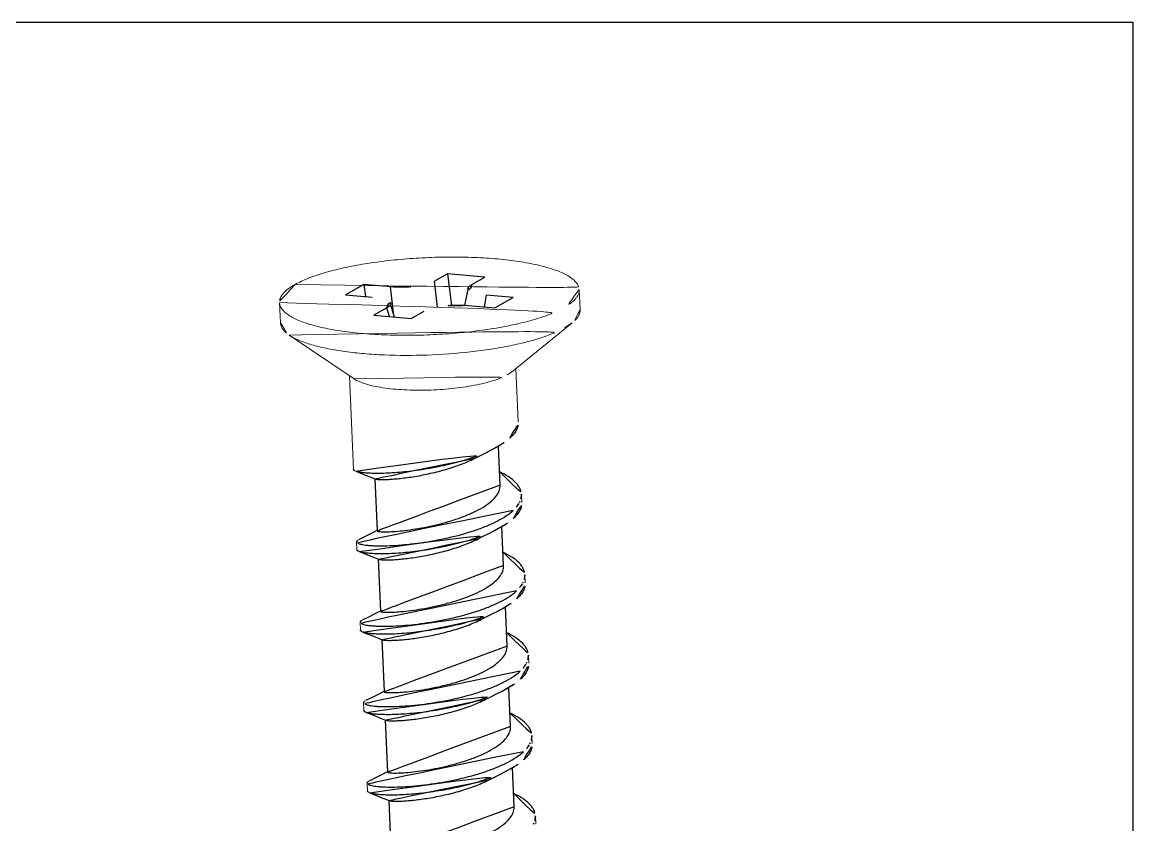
# Model space of a CAD drawing. Extents: x 16296660632 to 16296679688, y -37409620961 to -37409616551.
# Drawn here: x 16296678252.78 to 16296678279.43, y -37409618198.03 to -37409618178.76 of the extents above; entities that cross this region are included whole.
import ezdxf

# ---------------------------------------------------------------- set-up
doc = ezdxf.new("R2010")
doc.units = 0
doc.header["$LTSCALE"] = 10
doc.header["$MEASUREMENT"] = 0
doc.linetypes.add('ACAD_ISO02W100', pattern=[15, 12, -3])
doc.layers.get('0').update_dxf_attribs({"linetype": 'CONTINUOUS'})
doc.layers.add('虚线', color=8, linetype='ACAD_ISO02W100', lineweight=20)

msp = doc.modelspace()

# ---------------------------------------------------------------- linework, layer by layer
at = {"color": 7, "linetype": 'Continuous'}
for p, q in [((16296678262.987221, -37409618184.800194), (16296678262.67201, -37409618184.977577)), ((16296678263.88295, -37409618184.878067), (16296678262.987221, -37409618184.800194)), ((16296678262.987221, -37409618184.800194), (16296678263.07744, -37409618185.557716)), ((16296678260.9797, -37409618185.056999), (16296678260.53709, -37409618185.306084)), ((16296678261.617599, -37409618185.112457), (16296678260.9797, -37409618185.056999)), ((16296678260.9797, -37409618185.056999), (16296678261.014311, -37409618185.347572)), ((16296678262.745939, -37409618185.598297), (16296678262.67201, -37409618184.977577)), ((16296678263.567739, -37409618185.055458), (16296678263.88295, -37409618184.878067)), ((16296678260.53709, -37409618185.306084), (16296678261.17498, -37409618185.361542)), ((16296678261.69994, -37409618185.80378), (16296678261.617599, -37409618185.112457)), ((16296678263.40427, -37409618185.558434), (16296678263.486219, -37409618185.138)), ((16296678263.86961, -37409618185.595833), (16296678263.924721, -37409618185.313049)), ((16296678264.56262, -37409618185.368523), (16296678263.924721, -37409618185.313049)), ((16296678264.120001, -37409618185.617592), (16296678264.56262, -37409618185.368523)), ((16296678261.531969, -37409618185.619133), (16296678261.216749, -37409618185.796516)), ((16296678261.59444, -37409618185.829353), (16296678261.531969, -37409618185.619133)), ((16296678261.710541, -37409618185.839447), (16296678261.612471, -37409618185.509483)), ((16296678263.482109, -37409618185.562134), (16296678264.120001, -37409618185.617592)), ((16296678261.216749, -37409618185.796516), (16296678262.11248, -37409618185.874397)), ((16296678262.11248, -37409618185.874397), (16296678262.427691, -37409618185.697006)), ((16296678264.248449, -37409618189.875557), (16296678264.20776, -37409618188.939079)), ((16296678261.12289, -37409618189.674004), (16296678261.2484, -37409618189.724472)), ((16296678261.23889, -37409618189.72065), (16296678261.293221, -37409618190.97113)), ((16296678264.332331, -37409618191.806259), (16296678264.291639, -37409618190.869629)), ((16296678261.206779, -37409618191.604691), (16296678261.332279, -37409618191.655167)), ((16296678261.322769, -37409618191.651337), (16296678261.3771, -37409618192.901817)), ((16296678264.41622, -37409618193.736954), (16296678264.375521, -37409618192.800301)), ((16296678261.290661, -37409618193.535393), (16296678261.41617, -37409618193.585861)), ((16296678261.406651, -37409618193.582039), (16296678261.460991, -37409618194.83252)), ((16296678264.500099, -37409618195.667648), (16296678264.45941, -37409618194.731117)), ((16296678261.37455, -37409618195.46608), (16296678261.50005, -37409618195.516563)), ((16296678261.49054, -37409618195.512733), (16296678261.54487, -37409618196.763206)), ((16296678264.583981, -37409618197.598343), (16296678264.543289, -37409618196.661667)), ((16296678261.458429, -37409618197.396767), (16296678261.583941, -37409618197.44725)), ((16296678261.574421, -37409618197.44342), (16296678261.628759, -37409618198.693909))]:
    msp.add_line(p, q, dxfattribs=at)
msp.add_lwpolyline([(16296678279.434799, -37409618261.099548), (16296678226.118429, -37409618261.099548), (16296678226.118429, -37409618178.759842), (16296678279.434799, -37409618178.759842)], close=True)
for points in [[(16296678263.635441, -37409618189.232719), (16296678263.74474, -37409618189.177307), (16296678263.906231, -37409618189.096764), (16296678264.044821, -37409618189.028572)], [(16296678260.780899, -37409618189.540001), (16296678260.938431, -37409618189.601181), (16296678261.12289, -37409618189.674004)], [(16296678261.29137, -37409618190.967499), (16296678261.185129, -37409618191.021378), (16296678261.00761, -37409618191.109993), (16296678260.85243, -37409618191.186363)], [(16296678263.71933, -37409618191.163406), (16296678263.828621, -37409618191.108009), (16296678263.99012, -37409618191.027451), (16296678264.1287, -37409618190.959267)], [(16296678260.86479, -37409618191.470703), (16296678261.02232, -37409618191.531883), (16296678261.206779, -37409618191.604691)], [(16296678261.375259, -37409618192.898193), (16296678261.269011, -37409618192.952072), (16296678261.09149, -37409618193.04068), (16296678260.936319, -37409618193.11705)], [(16296678263.803209, -37409618193.094101), (16296678263.91251, -37409618193.038696), (16296678264.073999, -37409618192.958153), (16296678264.212589, -37409618192.889954)], [(16296678260.948669, -37409618193.40139), (16296678261.106199, -37409618193.46257), (16296678261.290661, -37409618193.535393)], [(16296678261.459141, -37409618194.828888), (16296678261.3529, -37409618194.882767), (16296678261.175381, -37409618194.971367), (16296678261.020201, -37409618195.047737)], [(16296678263.8871, -37409618195.024803), (16296678263.996389, -37409618194.969391), (16296678264.15789, -37409618194.88884), (16296678264.296471, -37409618194.820648)], [(16296678261.03256, -37409618195.332077), (16296678261.19009, -37409618195.393257), (16296678261.37455, -37409618195.46608)], [(16296678261.54303, -37409618196.759583), (16296678261.436781, -37409618196.813461), (16296678261.25926, -37409618196.902061), (16296678261.10409, -37409618196.978432)], [(16296678263.97098, -37409618196.95549), (16296678264.08028, -37409618196.900093), (16296678264.24177, -37409618196.819527), (16296678264.38036, -37409618196.751343)], [(16296678261.11644, -37409618197.262772), (16296678261.27397, -37409618197.323959), (16296678261.458429, -37409618197.396767)]]:
    msp.add_lwpolyline(points, dxfattribs=at)
for centre, major_axis, ratio, start_param, end_param in [((16296678261.955219, -37409618184.908218), (-0.801806, -0.030785), 0.263882425, 1.126066153, 2.666704219), ((16296678264.306219, -37409618185.112633), (-0.821229, -0.039608), 0.25133448, 5.818141006, 7.358779072), ((16296678260.793489, -37409618185.561974), (-0.821229, -0.039608), 0.25133448, -3.606636955, -2.065998889), ((16296678263.144489, -37409618185.76638), (-0.801806, -0.030785), 0.263882425, -2.0155265, -0.474888434)]:
    msp.add_ellipse(centre, major_axis=major_axis, ratio=ratio, start_param=start_param, end_param=end_param, dxfattribs=at)
for points, knots in [([(16296678264.48258, -37409618188.744614), (16296678264.51469, -37409618188.714951), (16296678264.571951, -37409618188.655167), (16296678264.638069, -37409618188.557571), (16296678264.67729, -37409618188.458038), (16296678264.68437, -37409618188.390091), (16296678264.682961, -37409618188.357613)], [0, 0, 0, 0, 0.292045706, 0.550742358, 0.782817436, 1, 1, 1, 1]), ([(16296678264.044821, -37409618189.028572), (16296678264.12932, -37409618188.987213), (16296678264.282551, -37409618188.903328), (16296678264.423611, -37409618188.799103), (16296678264.48258, -37409618188.744614)], [0, 0, 0, 0, 0.539523175, 1, 1, 1, 1]), ([(16296678260.78091, -37409618189.540001), (16296678260.80512, -37409618189.549347), (16296678260.865459, -37409618189.564346), (16296678260.971661, -37409618189.579803), (16296678261.10714, -37409618189.59024), (16296678261.269541, -37409618189.59478), (16296678261.45624, -37409618189.592552), (16296678261.744631, -37409618189.579117), (16296678262.14002, -37409618189.541458), (16296678262.6362, -37409618189.46492), (16296678263.137911, -37409618189.355171), (16296678263.61174, -37409618189.214546), (16296678263.90877, -37409618189.095161), (16296678264.044821, -37409618189.028572)], [0, 0, 0, 0, 0.023276566, 0.055463247, 0.09623742, 0.145040673, 0.201136549, 0.263651163, 0.403927684, 0.557108169, 0.713672809, 0.86415492, 1, 1, 1, 1]), ([(16296678263.635441, -37409618189.232712), (16296678263.52648, -37409618189.288391), (16296678263.29166, -37409618189.388741), (16296678262.92104, -37409618189.508904), (16296678262.5371, -37409618189.604187), (16296678262.22019, -37409618189.663383), (16296678261.98032, -37409618189.69799), (16296678261.81826, -37409618189.716911), (16296678261.672041, -37409618189.729927), (16296678261.54425, -37409618189.737503), (16296678261.43712, -37409618189.74028), (16296678261.35257, -37409618189.738876), (16296678261.29686, -37409618189.734894), (16296678261.26486, -37409618189.729523), (16296678261.253071, -37409618189.726372), (16296678261.2484, -37409618189.724472)], [0, 0, 0, 0, 0.149149692, 0.310486425, 0.474512212, 0.630990703, 0.703238306, 0.769886721, 0.829852517, 0.882142193, 0.925906765, 0.960440098, 0.985212648, 0.993851739, 1, 1, 1, 1]), ([(16296678260.728689, -37409618189.496536), (16296678260.728861, -37409618189.500557), (16296678260.732031, -37409618189.50946), (16296678260.74305, -37409618189.520683), (16296678260.759769, -37409618189.531174), (16296678260.77326, -37409618189.537048), (16296678260.78091, -37409618189.540001)], [0, 0, 0, 0, 0.169964487, 0.380192821, 0.653494873, 1, 1, 1, 1]), ([(16296678264.24151, -37409618189.557716), (16296678264.315981, -37409618189.593071), (16296678264.44976, -37409618189.665657), (16296678264.594299, -37409618189.778679), (16296678264.677361, -37409618189.875427), (16296678264.72143, -37409618189.946854), (16296678264.749559, -37409618190.020218), (16296678264.75738, -37409618190.070541), (16296678264.75845, -37409618190.095238)], [0, 0, 0, 0, 0.317057743, 0.583748074, 0.699704525, 0.805924509, 0.904904925, 1, 1, 1, 1]), ([(16296678264.24844, -37409618189.875557), (16296678264.24943, -37409618189.898361), (16296678264.24642, -37409618189.945183), (16296678264.219681, -37409618190.041283), (16296678264.14518, -37409618190.16169), (16296678264.00803, -37409618190.293449), (16296678263.82546, -37409618190.418221), (16296678263.60363, -37409618190.534126), (16296678263.3505, -37409618190.639389), (16296678263.075529, -37409618190.732246), (16296678262.78915, -37409618190.811417), (16296678262.502331, -37409618190.876106), (16296678262.22611, -37409618190.926109), (16296678261.97114, -37409618190.961792), (16296678261.74729, -37409618190.984062), (16296678261.58419, -37409618190.993393), (16296678261.475731, -37409618190.994949), (16296678261.41287, -37409618190.993828), (16296678261.36307, -37409618190.990707), (16296678261.330379, -37409618190.986748), (16296678261.31078, -37409618190.982239), (16296678261.30088, -37409618190.978943), (16296678261.293381, -37409618190.97464), (16296678261.29323, -37409618190.97113)], [0, 0, 0, 0, 0.020473064, 0.041729226, 0.088965761, 0.145234353, 0.211406525, 0.286735163, 0.369456871, 0.457154917, 0.547003049, 0.635953592, 0.720898874, 0.798817184, 0.866906327, 0.922705443, 0.9453497, 0.964215031, 0.979139366, 0.990015945, 0.99393238, 0.996849703, 1, 1, 1, 1]), ([(16296678264.75845, -37409618190.095238), (16296678264.75972, -37409618190.124428), (16296678264.75437, -37409618190.185013), (16296678264.7344, -37409618190.242264), (16296678264.721411, -37409618190.270264)], [0, 0, 0, 0, 0.486340642, 1, 1, 1, 1]), ([(16296678264.566469, -37409618190.675301), (16296678264.598591, -37409618190.64563), (16296678264.65588, -37409618190.585831), (16296678264.72201, -37409618190.488167), (16296678264.761221, -37409618190.38858), (16296678264.76827, -37409618190.320602), (16296678264.76683, -37409618190.288116)], [0, 0, 0, 0, 0.292058996, 0.550756019, 0.78282278, 1, 1, 1, 1]), ([(16296678264.69911, -37409618190.312752), (16296678264.690519, -37409618190.327408), (16296678264.650261, -37409618190.389191), (16296678264.599701, -37409618190.443787), (16296678264.558081, -37409618190.482231)], [0, 0, 0, 0, 0.230661655, 1, 1, 1, 1]), ([(16296678264.721411, -37409618190.270264), (16296678264.719761, -37409618190.273819), (16296678264.712839, -37409618190.288254), (16296678264.70521, -37409618190.302338), (16296678264.69911, -37409618190.312752)], [0, 0, 0, 0, 0.245567706, 1, 1, 1, 1]), ([(16296678264.558081, -37409618190.482231), (16296678264.50544, -37409618190.530869), (16296678264.38151, -37409618190.624573), (16296678264.166201, -37409618190.747887), (16296678263.913019, -37409618190.862793), (16296678263.52412, -37409618191.005966), (16296678262.99769, -37409618191.147911), (16296678262.457411, -37409618191.245483), (16296678262.03298, -37409618191.297028), (16296678261.741261, -37409618191.321152), (16296678261.47871, -37409618191.332207), (16296678261.281549, -37409618191.331573), (16296678261.14397, -37409618191.324913), (16296678261.057541, -37409618191.317734), (16296678260.983061, -37409618191.308296), (16296678260.92145, -37409618191.297188), (16296678260.87184, -37409618191.283852), (16296678260.832359, -37409618191.268822), (16296678260.804831, -37409618191.248863), (16296678260.80418, -37409618191.234161)], [0, 0, 0, 0, 0.054602615, 0.117789166, 0.188745253, 0.266169363, 0.433325532, 0.603347488, 0.684032993, 0.759000201, 0.826300458, 0.884192152, 0.909142841, 0.931212345, 0.950280087, 0.966251833, 0.979077401, 0.988796353, 1, 1, 1, 1]), ([(16296678264.1287, -37409618190.959267), (16296678264.2132, -37409618190.917908), (16296678264.36644, -37409618190.834023), (16296678264.50749, -37409618190.72979), (16296678264.566469, -37409618190.675301)], [0, 0, 0, 0, 0.539505924, 1, 1, 1, 1]), ([(16296678260.80418, -37409618191.234161), (16296678260.80401, -37409618191.230148), (16296678260.806391, -37409618191.221008), (16296678260.816401, -37409618191.208893), (16296678260.83215, -37409618191.196991), (16296678260.84507, -37409618191.189957), (16296678260.85243, -37409618191.186363)], [0, 0, 0, 0, 0.169923784, 0.38021977, 0.653573272, 1, 1, 1, 1]), ([(16296678260.86479, -37409618191.470703), (16296678260.889009, -37409618191.480026), (16296678260.94935, -37409618191.495049), (16296678261.05555, -37409618191.510498), (16296678261.19104, -37409618191.520943), (16296678261.353451, -37409618191.525467), (16296678261.540171, -37409618191.523239), (16296678261.828581, -37409618191.509819), (16296678262.22397, -37409618191.472153), (16296678262.72014, -37409618191.395599), (16296678263.22184, -37409618191.285851), (16296678263.69566, -37409618191.145233), (16296678263.99267, -37409618191.025848), (16296678264.1287, -37409618190.959267)], [0, 0, 0, 0, 0.023276892, 0.055464645, 0.096240648, 0.145049353, 0.201151804, 0.263673445, 0.403950807, 0.557126029, 0.713689384, 0.864168888, 1, 1, 1, 1]), ([(16296678263.71932, -37409618191.163406), (16296678263.610359, -37409618191.219078), (16296678263.375549, -37409618191.319443), (16296678263.004919, -37409618191.439598), (16296678262.620979, -37409618191.534889), (16296678262.304079, -37409618191.594093), (16296678262.064211, -37409618191.628677), (16296678261.902149, -37409618191.647614), (16296678261.75593, -37409618191.660622), (16296678261.628139, -37409618191.66819), (16296678261.521, -37409618191.670967), (16296678261.436449, -37409618191.669571), (16296678261.380751, -37409618191.665581), (16296678261.34874, -37409618191.66021), (16296678261.33696, -37409618191.657059), (16296678261.332291, -37409618191.655167)], [0, 0, 0, 0, 0.149151444, 0.31048851, 0.474514788, 0.630995045, 0.703238917, 0.769892315, 0.829853838, 0.882146381, 0.925911335, 0.960441334, 0.985220341, 0.993856093, 1, 1, 1, 1]), ([(16296678260.812571, -37409618191.427277), (16296678260.812759, -37409618191.431297), (16296678260.81595, -37409618191.440193), (16296678260.82696, -37409618191.451393), (16296678260.84367, -37409618191.461868), (16296678260.857149, -37409618191.467743), (16296678260.86479, -37409618191.470703)], [0, 0, 0, 0, 0.170000013, 0.380313825, 0.653600326, 1, 1, 1, 1]), ([(16296678264.325821, -37409618191.488617), (16296678264.400221, -37409618191.523949), (16296678264.533871, -37409618191.596497), (16296678264.678249, -37409618191.70945), (16296678264.76124, -37409618191.806129), (16296678264.805269, -37409618191.87748), (16296678264.833401, -37409618191.950783), (16296678264.84124, -37409618192.00106), (16296678264.842331, -37409618192.025742)], [0, 0, 0, 0, 0.317038141, 0.583721003, 0.699682042, 0.805910367, 0.904900162, 1, 1, 1, 1]), ([(16296678264.332319, -37409618191.806259), (16296678264.333309, -37409618191.829063), (16296678264.33029, -37409618191.87587), (16296678264.303591, -37409618191.971977), (16296678264.229071, -37409618192.092377), (16296678264.091921, -37409618192.224136), (16296678263.90934, -37409618192.348923), (16296678263.68751, -37409618192.464813), (16296678263.434389, -37409618192.570084), (16296678263.15941, -37409618192.662949), (16296678262.87303, -37409618192.742119), (16296678262.58621, -37409618192.806808), (16296678262.30999, -37409618192.856796), (16296678262.055031, -37409618192.892479), (16296678261.831181, -37409618192.914757), (16296678261.668079, -37409618192.924072), (16296678261.55962, -37409618192.925636), (16296678261.49675, -37409618192.924522), (16296678261.446951, -37409618192.921387), (16296678261.414261, -37409618192.91745), (16296678261.39467, -37409618192.912933), (16296678261.384769, -37409618192.90963), (16296678261.377251, -37409618192.905327), (16296678261.3771, -37409618192.901817)], [0, 0, 0, 0, 0.020473397, 0.04172825, 0.088964795, 0.145234699, 0.21140827, 0.286737033, 0.369457519, 0.457154473, 0.547002625, 0.635953948, 0.720899289, 0.798816176, 0.866903321, 0.922701866, 0.945350284, 0.96421297, 0.979137498, 0.990016213, 0.993929145, 0.99684572, 1, 1, 1, 1]), ([(16296678264.842331, -37409618192.025742), (16296678264.84362, -37409618192.054993), (16296678264.83827, -37409618192.115692), (16296678264.818251, -37409618192.173073), (16296678264.805229, -37409618192.201103)], [0, 0, 0, 0, 0.486306326, 1, 1, 1, 1]), ([(16296678264.650351, -37409618192.606003), (16296678264.68247, -37409618192.576317), (16296678264.739759, -37409618192.516533), (16296678264.80588, -37409618192.418877), (16296678264.8451, -37409618192.31929), (16296678264.85215, -37409618192.251312), (16296678264.850719, -37409618192.218826)], [0, 0, 0, 0, 0.292042277, 0.550741516, 0.782816052, 1, 1, 1, 1]), ([(16296678264.78343, -37409618192.242699), (16296678264.77483, -37409618192.257423), (16296678264.734501, -37409618192.319504), (16296678264.68375, -37409618192.374329), (16296678264.64197, -37409618192.412933)], [0, 0, 0, 0, 0.230586123, 1, 1, 1, 1]), ([(16296678264.805229, -37409618192.201103), (16296678264.80361, -37409618192.204597), (16296678264.796841, -37409618192.218712), (16296678264.789379, -37409618192.232513), (16296678264.78343, -37409618192.242699)], [0, 0, 0, 0, 0.245662192, 1, 1, 1, 1]), ([(16296678264.64197, -37409618192.412933), (16296678264.589331, -37409618192.461563), (16296678264.46542, -37409618192.555237), (16296678264.25016, -37409618192.678551), (16296678263.99703, -37409618192.793427), (16296678263.608191, -37409618192.936607), (16296678263.081829, -37409618193.078537), (16296678262.541611, -37409618193.176117), (16296678262.11721, -37409618193.227676), (16296678261.82548, -37409618193.251823), (16296678261.562889, -37409618193.262894), (16296678261.36569, -37409618193.262283), (16296678261.228081, -37409618193.255623), (16296678261.141621, -37409618193.248444), (16296678261.06711, -37409618193.239021), (16296678261.00548, -37409618193.227913), (16296678260.95583, -37409618193.214577), (16296678260.916321, -37409618193.199547), (16296678260.88875, -37409618193.179611), (16296678260.888069, -37409618193.164909)], [0, 0, 0, 0, 0.054597217, 0.117772269, 0.188713614, 0.266122839, 0.433262524, 0.603270318, 0.683950983, 0.758921475, 0.826233658, 0.884138543, 0.909095902, 0.931171631, 0.950246803, 0.966225121, 0.979058274, 0.988784535, 1, 1, 1, 1]), ([(16296678264.212589, -37409618192.889954), (16296678264.297079, -37409618192.848602), (16296678264.450319, -37409618192.764709), (16296678264.591379, -37409618192.660477), (16296678264.650351, -37409618192.606003)], [0, 0, 0, 0, 0.539514938, 1, 1, 1, 1]), ([(16296678260.948681, -37409618193.40139), (16296678260.972891, -37409618193.410728), (16296678261.03323, -37409618193.425743), (16296678261.139429, -37409618193.441193), (16296678261.27491, -37409618193.45163), (16296678261.437309, -37409618193.456169), (16296678261.62402, -37409618193.453934), (16296678261.91243, -37409618193.440514), (16296678262.307819, -37409618193.402847), (16296678262.80398, -37409618193.326302), (16296678263.305679, -37409618193.216553), (16296678263.77951, -37409618193.075943), (16296678264.07654, -37409618192.956543), (16296678264.212589, -37409618192.889954)], [0, 0, 0, 0, 0.023278057, 0.055464367, 0.096237391, 0.145041777, 0.201140971, 0.263660908, 0.403941326, 0.557113817, 0.713670843, 0.864155822, 1, 1, 1, 1]), ([(16296678263.803209, -37409618193.094101), (16296678263.69425, -37409618193.14978), (16296678263.459431, -37409618193.250122), (16296678263.08881, -37409618193.370293), (16296678262.70487, -37409618193.465584), (16296678262.38796, -37409618193.524773), (16296678262.14809, -37409618193.559372), (16296678261.986031, -37409618193.5783), (16296678261.839809, -37409618193.591316), (16296678261.712021, -37409618193.598877), (16296678261.604891, -37409618193.601669), (16296678261.52034, -37409618193.600273), (16296678261.46463, -37409618193.596268), (16296678261.432619, -37409618193.590897), (16296678261.420839, -37409618193.587761), (16296678261.41617, -37409618193.585861)], [0, 0, 0, 0, 0.149149925, 0.310486899, 0.474512549, 0.630991091, 0.703238754, 0.769887552, 0.829852148, 0.882143536, 0.925906325, 0.960441356, 0.985212845, 0.993853208, 1, 1, 1, 1]), ([(16296678260.888069, -37409618193.164909), (16296678260.88788, -37409618193.160889), (16296678260.890249, -37409618193.151733), (16296678260.900261, -37409618193.139603), (16296678260.91601, -37409618193.127693), (16296678260.928949, -37409618193.120651), (16296678260.936319, -37409618193.117043)], [0, 0, 0, 0, 0.169900019, 0.380141039, 0.653487407, 1, 1, 1, 1]), ([(16296678260.89646, -37409618193.357964), (16296678260.896641, -37409618193.361977), (16296678260.89982, -37409618193.370857), (16296678260.910839, -37409618193.382072), (16296678260.927549, -37409618193.392563), (16296678260.941031, -37409618193.398438), (16296678260.948681, -37409618193.40139)], [0, 0, 0, 0, 0.169993056, 0.38028427, 0.653562307, 1, 1, 1, 1]), ([(16296678264.410431, -37409618193.419647), (16296678264.48472, -37409618193.454971), (16296678264.618191, -37409618193.527489), (16296678264.762369, -37409618193.640373), (16296678264.84523, -37409618193.736977), (16296678264.889219, -37409618193.808289), (16296678264.917299, -37409618193.881538), (16296678264.925131, -37409618193.931793), (16296678264.92622, -37409618193.956451)], [0, 0, 0, 0, 0.316984893, 0.583639069, 0.699603812, 0.805849235, 0.904865736, 1, 1, 1, 1]), ([(16296678264.41621, -37409618193.736954), (16296678264.41721, -37409618193.759743), (16296678264.414181, -37409618193.806557), (16296678264.387461, -37409618193.902657), (16296678264.31295, -37409618194.023071), (16296678264.1758, -37409618194.154831), (16296678263.993231, -37409618194.27961), (16296678263.7714, -37409618194.395508), (16296678263.51827, -37409618194.500778), (16296678263.243299, -37409618194.593643), (16296678262.956921, -37409618194.672813), (16296678262.670099, -37409618194.737503), (16296678262.393881, -37409618194.787491), (16296678262.13891, -37409618194.823174), (16296678261.91506, -37409618194.845451), (16296678261.751961, -37409618194.854767), (16296678261.643499, -37409618194.856339), (16296678261.580641, -37409618194.855217), (16296678261.53084, -37409618194.852089), (16296678261.49815, -37409618194.848137), (16296678261.47855, -37409618194.843628), (16296678261.468651, -37409618194.840317), (16296678261.461149, -37409618194.836029), (16296678261.460991, -37409618194.83252)], [0, 0, 0, 0, 0.02047321, 0.04172905, 0.08896589, 0.145234743, 0.211406872, 0.286735126, 0.369456489, 0.457154687, 0.547003065, 0.635953623, 0.720898634, 0.798816603, 0.866905772, 0.922705652, 0.945349236, 0.964215767, 0.979138535, 0.990016578, 0.993933024, 0.996849142, 1, 1, 1, 1]), ([(16296678264.888769, -37409618194.132553), (16296678264.887239, -37409618194.135803), (16296678264.880899, -37409618194.14901), (16296678264.87396, -37409618194.161919), (16296678264.868429, -37409618194.171478)], [0, 0, 0, 0, 0.24594043, 1, 1, 1, 1]), ([(16296678264.92622, -37409618193.956451), (16296678264.927509, -37409618193.985817), (16296678264.922091, -37409618194.046799), (16296678264.901899, -37409618194.104393), (16296678264.888769, -37409618194.132553)], [0, 0, 0, 0, 0.486199985, 1, 1, 1, 1]), ([(16296678264.725849, -37409618194.34362), (16296678264.67321, -37409618194.39225), (16296678264.54929, -37409618194.485947), (16296678264.334009, -37409618194.609261), (16296678264.08086, -37409618194.724152), (16296678263.69199, -37409618194.867317), (16296678263.165609, -37409618195.009262), (16296678262.62538, -37409618195.106827), (16296678262.20097, -37409618195.158386), (16296678261.909241, -37409618195.182533), (16296678261.64666, -37409618195.193588), (16296678261.44948, -37409618195.192963), (16296678261.31189, -37409618195.186302), (16296678261.225439, -37409618195.179131), (16296678261.15094, -37409618195.169708), (16296678261.089319, -37409618195.1586), (16296678261.03968, -37409618195.145264), (16296678261.000179, -37409618195.130234), (16296678260.97262, -37409618195.110283), (16296678260.971951, -37409618195.095581)], [0, 0, 0, 0, 0.05459869, 0.11777762, 0.188727264, 0.266146226, 0.433292764, 0.603296072, 0.683979386, 0.758950658, 0.826259313, 0.88415787, 0.909111388, 0.931183846, 0.950256241, 0.966231778, 0.979063344, 0.988787913, 1, 1, 1, 1]), ([(16296678264.73424, -37409618194.53669), (16296678264.76635, -37409618194.507027), (16296678264.82361, -37409618194.447273), (16296678264.889709, -37409618194.349663), (16296678264.92894, -37409618194.250137), (16296678264.93602, -37409618194.182198), (16296678264.93461, -37409618194.149727)], [0, 0, 0, 0, 0.292056058, 0.55074832, 0.782819238, 1, 1, 1, 1]), ([(16296678264.868429, -37409618194.171478), (16296678264.85981, -37409618194.186371), (16296678264.81929, -37409618194.249199), (16296678264.768061, -37409618194.304626), (16296678264.725849, -37409618194.34362)], [0, 0, 0, 0, 0.230394881, 1, 1, 1, 1]), ([(16296678264.296471, -37409618194.820648), (16296678264.38097, -37409618194.779289), (16296678264.53421, -37409618194.695396), (16296678264.675261, -37409618194.591171), (16296678264.73424, -37409618194.53669)], [0, 0, 0, 0, 0.539520138, 1, 1, 1, 1]), ([(16296678261.03256, -37409618195.332077), (16296678261.05678, -37409618195.341423), (16296678261.117121, -37409618195.356438), (16296678261.22332, -37409618195.37188), (16296678261.358801, -37409618195.382317), (16296678261.5212, -37409618195.386864), (16296678261.707899, -37409618195.384628), (16296678261.9963, -37409618195.371208), (16296678262.391689, -37409618195.333542), (16296678262.887871, -37409618195.257004), (16296678263.38957, -37409618195.147247), (16296678263.8634, -37409618195.00663), (16296678264.160431, -37409618194.887238), (16296678264.296471, -37409618194.820648)], [0, 0, 0, 0, 0.023276407, 0.055463181, 0.096237908, 0.145042369, 0.201139714, 0.263655278, 0.403931506, 0.557112621, 0.713678891, 0.864158647, 1, 1, 1, 1]), ([(16296678260.971951, -37409618195.095581), (16296678260.971769, -37409618195.09156), (16296678260.97414, -37409618195.082413), (16296678260.984159, -37409618195.07029), (16296678260.999901, -37409618195.05838), (16296678261.012831, -37409618195.051353), (16296678261.020201, -37409618195.047737)], [0, 0, 0, 0, 0.169908325, 0.380176255, 0.653525717, 1, 1, 1, 1]), ([(16296678263.887091, -37409618195.024803), (16296678263.77812, -37409618195.08046), (16296678263.54331, -37409618195.180817), (16296678263.172689, -37409618195.30098), (16296678262.78875, -37409618195.396278), (16296678262.471849, -37409618195.455467), (16296678262.231979, -37409618195.490059), (16296678262.06991, -37409618195.509003), (16296678261.9237, -37409618195.522003), (16296678261.79591, -37409618195.529572), (16296678261.68877, -37409618195.532356), (16296678261.604219, -37409618195.53096), (16296678261.548519, -37409618195.52697), (16296678261.51651, -37409618195.521591), (16296678261.50473, -37409618195.518448), (16296678261.500059, -37409618195.516563)], [0, 0, 0, 0, 0.149151082, 0.31048801, 0.474514413, 0.630994577, 0.703238601, 0.769891117, 0.829854077, 0.882144985, 0.925911753, 0.960440489, 0.985219788, 0.993854646, 1, 1, 1, 1]), ([(16296678260.980339, -37409618195.288643), (16296678260.98052, -37409618195.292664), (16296678260.9837, -37409618195.301559), (16296678260.99472, -37409618195.312767), (16296678261.011431, -37409618195.32325), (16296678261.02492, -37409618195.329132), (16296678261.03256, -37409618195.332077)], [0, 0, 0, 0, 0.169972208, 0.380232623, 0.65353903, 1, 1, 1, 1]), ([(16296678264.49164, -37409618195.349083), (16296678264.566339, -37409618195.384483), (16296678264.70052, -37409618195.45713), (16296678264.84549, -37409618195.570312), (16296678264.928789, -37409618195.667213), (16296678264.97298, -37409618195.738724), (16296678265.0012, -37409618195.812202), (16296678265.009029, -37409618195.86261), (16296678265.010111, -37409618195.887352)], [0, 0, 0, 0, 0.3172345, 0.583924157, 0.69985153, 0.806036112, 0.904966851, 1, 1, 1, 1]), ([(16296678264.50009, -37409618195.667648), (16296678264.50108, -37409618195.690437), (16296678264.49807, -37409618195.737259), (16296678264.47135, -37409618195.833359), (16296678264.396851, -37409618195.953773), (16296678264.259689, -37409618196.085533), (16296678264.07711, -37409618196.210297), (16296678263.85528, -37409618196.326202), (16296678263.60216, -37409618196.431473), (16296678263.327181, -37409618196.52433), (16296678263.0408, -37409618196.6035), (16296678262.753981, -37409618196.668198), (16296678262.47776, -37409618196.718193), (16296678262.222799, -37409618196.753868), (16296678261.998949, -37409618196.776154), (16296678261.83585, -37409618196.785461), (16296678261.727381, -37409618196.787033), (16296678261.66452, -37409618196.785912), (16296678261.614719, -37409618196.782784), (16296678261.582029, -37409618196.778831), (16296678261.562441, -37409618196.774307), (16296678261.55254, -37409618196.771011), (16296678261.545019, -37409618196.766724), (16296678261.54487, -37409618196.763206)], [0, 0, 0, 0, 0.020473134, 0.041728323, 0.088964486, 0.14523392, 0.211407584, 0.286736716, 0.369457507, 0.457154493, 0.547002463, 0.635953727, 0.720899492, 0.798816786, 0.866903955, 0.922702124, 0.945350952, 0.964212695, 0.979138569, 0.990015654, 0.993929113, 0.996846507, 1, 1, 1, 1]), ([(16296678265.010111, -37409618195.887352), (16296678265.01137, -37409618195.916443), (16296678265.00606, -37409618195.976791), (16296678264.986231, -37409618196.033859), (16296678264.97333, -37409618196.06176)], [0, 0, 0, 0, 0.486427564, 1, 1, 1, 1]), ([(16296678264.809731, -37409618196.274307), (16296678264.75709, -37409618196.322937), (16296678264.633169, -37409618196.416641), (16296678264.417879, -37409618196.539963), (16296678264.164721, -37409618196.654846), (16296678263.77585, -37409618196.798027), (16296678263.249439, -37409618196.939957), (16296678262.70919, -37409618197.037537), (16296678262.284769, -37409618197.089104), (16296678261.99305, -37409618197.11322), (16296678261.73049, -37409618197.124283), (16296678261.53331, -37409618197.123657), (16296678261.395729, -37409618197.116997), (16296678261.30928, -37409618197.109833), (16296678261.234791, -37409618197.100403), (16296678261.17317, -37409618197.089287), (16296678261.123541, -37409618197.075951), (16296678261.084049, -37409618197.060921), (16296678261.056499, -37409618197.04097), (16296678261.05584, -37409618197.026268)], [0, 0, 0, 0, 0.0546001, 0.117782597, 0.188733632, 0.266151748, 0.433300018, 0.60331817, 0.68400267, 0.75896991, 0.826272935, 0.884169085, 0.909122385, 0.931194582, 0.950265184, 0.96624001, 0.979068811, 0.988791119, 1, 1, 1, 1]), ([(16296678264.818119, -37409618196.467377), (16296678264.85025, -37409618196.437714), (16296678264.907539, -37409618196.377899), (16296678264.973669, -37409618196.280243), (16296678265.01288, -37409618196.180641), (16296678265.01992, -37409618196.112663), (16296678265.01849, -37409618196.08017)], [0, 0, 0, 0, 0.292057156, 0.550753557, 0.782820762, 1, 1, 1, 1]), ([(16296678264.94948, -37409618196.10701), (16296678264.94091, -37409618196.121483), (16296678264.90089, -37409618196.182404), (16296678264.85087, -37409618196.236313), (16296678264.809731, -37409618196.274307)], [0, 0, 0, 0, 0.23088135, 1, 1, 1, 1]), ([(16296678264.97333, -37409618196.06176), (16296678264.971581, -37409618196.065559), (16296678264.964211, -37409618196.080948), (16296678264.956039, -37409618196.09594), (16296678264.94948, -37409618196.10701)], [0, 0, 0, 0, 0.245278164, 1, 1, 1, 1]), ([(16296678264.38036, -37409618196.751343), (16296678264.464849, -37409618196.709976), (16296678264.61809, -37409618196.626099), (16296678264.75914, -37409618196.521873), (16296678264.818119, -37409618196.467377)], [0, 0, 0, 0, 0.539501208, 1, 1, 1, 1]), ([(16296678261.116449, -37409618197.262772), (16296678261.140659, -37409618197.272118), (16296678261.201, -37409618197.287132), (16296678261.307211, -37409618197.302567), (16296678261.44269, -37409618197.313019), (16296678261.60511, -37409618197.317551), (16296678261.79183, -37409618197.315323), (16296678262.08024, -37409618197.301903), (16296678262.47563, -37409618197.264229), (16296678262.9718, -37409618197.187683), (16296678263.47349, -37409618197.077927), (16296678263.947309, -37409618196.937317), (16296678264.24432, -37409618196.817917), (16296678264.38036, -37409618196.751343)], [0, 0, 0, 0, 0.023277738, 0.055465794, 0.096241954, 0.14505144, 0.20115394, 0.26367632, 0.403954117, 0.557125453, 0.713686867, 0.864167196, 1, 1, 1, 1]), ([(16296678261.05584, -37409618197.026268), (16296678261.05566, -37409618197.022247), (16296678261.058029, -37409618197.0131), (16296678261.068041, -37409618197.000977), (16296678261.08379, -37409618196.989067), (16296678261.09672, -37409618196.98204), (16296678261.10409, -37409618196.978432)], [0, 0, 0, 0, 0.169912341, 0.380179031, 0.653529502, 1, 1, 1, 1]), ([(16296678263.97098, -37409618196.95549), (16296678263.86202, -37409618197.011162), (16296678263.627199, -37409618197.111511), (16296678263.25658, -37409618197.231667), (16296678262.872641, -37409618197.326973), (16296678262.555731, -37409618197.386162), (16296678262.315861, -37409618197.420761), (16296678262.153799, -37409618197.43969), (16296678262.00758, -37409618197.452698), (16296678261.879789, -37409618197.460274), (16296678261.77265, -37409618197.463051), (16296678261.68811, -37409618197.461662), (16296678261.632401, -37409618197.457657), (16296678261.600389, -37409618197.452293), (16296678261.58861, -37409618197.449142), (16296678261.583941, -37409618197.44725)], [0, 0, 0, 0, 0.149150481, 0.310487645, 0.474513263, 0.630992056, 0.703239131, 0.769889043, 0.829852195, 0.882145353, 0.925906742, 0.960442514, 0.985214087, 0.993855175, 1, 1, 1, 1]), ([(16296678261.06423, -37409618197.219353), (16296678261.064409, -37409618197.223373), (16296678261.0676, -37409618197.232262), (16296678261.078609, -37409618197.243462), (16296678261.09532, -37409618197.253937), (16296678261.108801, -37409618197.259827), (16296678261.116449, -37409618197.262772)], [0, 0, 0, 0, 0.170000578, 0.380309158, 0.653587418, 1, 1, 1, 1]), ([(16296678264.577761, -37409618197.28083), (16296678264.652109, -37409618197.316147), (16296678264.785681, -37409618197.388687), (16296678264.929979, -37409618197.50161), (16296678265.01292, -37409618197.598251), (16296678265.05694, -37409618197.669594), (16296678265.085051, -37409618197.742859), (16296678265.09289, -37409618197.793121), (16296678265.093981, -37409618197.817787)], [0, 0, 0, 0, 0.317020572, 0.583696175, 0.69965802, 0.805891088, 0.904889407, 1, 1, 1, 1]), ([(16296678264.583981, -37409618197.598343), (16296678264.58498, -37409618197.621132), (16296678264.58194, -37409618197.667953), (16296678264.555241, -37409618197.764053), (16296678264.480721, -37409618197.88446), (16296678264.343571, -37409618198.01622), (16296678264.16099, -37409618198.140991), (16296678263.939171, -37409618198.256897), (16296678263.686041, -37409618198.36216), (16296678263.41107, -37409618198.455017), (16296678263.124689, -37409618198.534187), (16296678262.83787, -37409618198.598877), (16296678262.561649, -37409618198.64888), (16296678262.306681, -37409618198.684563), (16296678262.08283, -37409618198.706833), (16296678261.919729, -37409618198.716164), (16296678261.81127, -37409618198.71772), (16296678261.748409, -37409618198.716614), (16296678261.69861, -37409618198.713478), (16296678261.66592, -37409618198.709534), (16296678261.64632, -37409618198.705017), (16296678261.636419, -37409618198.701714), (16296678261.62892, -37409618198.697411), (16296678261.628759, -37409618198.693909)], [0, 0, 0, 0, 0.020473379, 0.041728798, 0.088965914, 0.145235111, 0.211407373, 0.286735407, 0.369456346, 0.45715445, 0.547003048, 0.635953711, 0.72089852, 0.798816075, 0.866904958, 0.922705167, 0.945348959, 0.964216136, 0.979137713, 0.990017197, 0.993933035, 0.996848199, 1, 1, 1, 1]), ([(16296678265.093981, -37409618197.817787), (16296678265.09528, -37409618197.847054), (16296678265.08992, -37409618197.907806), (16296678265.06987, -37409618197.965233), (16296678265.056829, -37409618197.993294)], [0, 0, 0, 0, 0.48629063, 1, 1, 1, 1]), ([(16296678265.056829, -37409618197.993294), (16296678265.055229, -37409618197.996742), (16296678265.048531, -37409618198.010712), (16296678265.041149, -37409618198.024361), (16296678265.035271, -37409618198.034447)], [0, 0, 0, 0, 0.245707587, 1, 1, 1, 1])]:
    msp.add_open_spline(points, degree=3, knots=knots, dxfattribs=at)
at = {"layer": '虚线', "color": 7, "linetype": 'Continuous'}
for p, q in [((16296678266.167431, -37409618185.663696), (16296678266.14646, -37409618185.18103)), ((16296678258.97422, -37409618185.976227), (16296678258.953251, -37409618185.493561)), ((16296678264.519831, -37409618187.160347), (16296678265.98103, -37409618185.976723)), ((16296678265.98103, -37409618185.976723), (16296678265.79545, -37409618186.100327)), ((16296678260.745411, -37409618187.324333), (16296678259.187071, -37409618186.271912)), ((16296678264.519831, -37409618187.160347), (16296678264.416731, -37409618187.229019)), ((16296678264.682961, -37409618188.357567), (16296678264.627171, -37409618187.073402)), ((16296678260.72868, -37409618189.496552), (16296678260.630939, -37409618187.247017)), ((16296678264.76685, -37409618190.288269), (16296678264.758459, -37409618190.0952)), ((16296678260.812559, -37409618191.427238), (16296678260.804171, -37409618191.234169)), ((16296678264.850731, -37409618192.218964), (16296678264.84234, -37409618192.025887)), ((16296678260.89645, -37409618193.357933), (16296678260.88806, -37409618193.164864)), ((16296678264.93462, -37409618194.149651), (16296678264.926229, -37409618193.956581)), ((16296678260.98033, -37409618195.288628), (16296678260.971939, -37409618195.095558)), ((16296678265.018499, -37409618196.080353), (16296678265.010111, -37409618195.887283)), ((16296678261.064211, -37409618197.219322), (16296678261.05583, -37409618197.026253)), ((16296678265.10239, -37409618198.01104), (16296678265.094, -37409618197.81797))]:
    msp.add_line(p, q, dxfattribs=at)
for points, knots in [([(16296678259.32523, -37409618185.056931), (16296678259.424561, -37409618185.00103), (16296678259.65469, -37409618184.897057), (16296678260.044189, -37409618184.767227), (16296678260.50246, -37409618184.652153), (16296678261.016991, -37409618184.555191), (16296678261.573851, -37409618184.479202), (16296678262.157669, -37409618184.426361), (16296678262.75231, -37409618184.398201), (16296678263.341339, -37409618184.395493), (16296678263.90844, -37409618184.418266), (16296678264.438, -37409618184.465813), (16296678264.915449, -37409618184.53669), (16296678265.273279, -37409618184.61631), (16296678265.522329, -37409618184.692261), (16296678265.68042, -37409618184.751152), (16296678265.816959, -37409618184.814072), (16296678265.93117, -37409618184.880592), (16296678266.0224, -37409618184.950493), (16296678266.09016, -37409618185.023743), (16296678266.133631, -37409618185.100548), (16296678266.145309, -37409618185.155006), (16296678266.146441, -37409618185.181091)], [0, 0, 0, 0, 0.047874429, 0.105679961, 0.172282423, 0.246160485, 0.325485972, 0.408240935, 0.49228692, 0.575442048, 0.655554599, 0.7305774, 0.798645146, 0.858162555, 0.884327349, 0.907947424, 0.928965317, 0.947398063, 0.963347598, 0.977069324, 0.989033532, 1, 1, 1, 1]), ([(16296678259.32523, -37409618185.056931), (16296678259.268221, -37409618185.08902), (16296678259.167351, -37409618185.152847), (16296678259.060341, -37409618185.24791), (16296678259.00165, -37409618185.325851), (16296678258.972191, -37409618185.381577), (16296678258.95521, -37409618185.437576), (16296678258.952471, -37409618185.47525), (16296678258.95326, -37409618185.4935)], [0, 0, 0, 0, 0.327021374, 0.595169581, 0.709531086, 0.81308833, 0.908677352, 1, 1, 1, 1]), ([(16296678266.146441, -37409618185.181091), (16296678266.14723, -37409618185.199341), (16296678266.144489, -37409618185.237007), (16296678266.12752, -37409618185.293007), (16296678266.098049, -37409618185.34874), (16296678266.03937, -37409618185.426682), (16296678265.93236, -37409618185.521744), (16296678265.83149, -37409618185.585579), (16296678265.774481, -37409618185.617661)], [0, 0, 0, 0, 0.091322648, 0.186911669, 0.290468914, 0.404830419, 0.672978626, 1, 1, 1, 1]), ([(16296678258.95326, -37409618185.4935), (16296678258.95439, -37409618185.519577), (16296678258.96608, -37409618185.574043), (16296678259.009541, -37409618185.650864), (16296678259.077311, -37409618185.724098), (16296678259.168539, -37409618185.793999), (16296678259.28274, -37409618185.860519), (16296678259.419291, -37409618185.923439), (16296678259.577379, -37409618185.98233), (16296678259.82642, -37409618186.058281), (16296678260.18425, -37409618186.137909), (16296678260.661699, -37409618186.208778), (16296678261.191271, -37409618186.256317), (16296678261.758369, -37409618186.279099), (16296678262.347389, -37409618186.27639), (16296678262.942039, -37409618186.24823), (16296678263.52585, -37409618186.195389), (16296678264.08271, -37409618186.1194), (16296678264.59724, -37409618186.022438), (16296678265.055519, -37409618185.907356), (16296678265.445009, -37409618185.777527), (16296678265.67514, -37409618185.673561), (16296678265.774481, -37409618185.617661)], [0, 0, 0, 0, 0.010966468, 0.022930676, 0.036652402, 0.052601937, 0.071034683, 0.092052576, 0.115672651, 0.141837445, 0.201354854, 0.2694226, 0.344445401, 0.424557952, 0.50771308, 0.591759065, 0.674514028, 0.753839515, 0.827717577, 0.894320039, 0.952125571, 1, 1, 1, 1]), ([(16296678266.16741, -37409618185.663696), (16296678266.16855, -37409618185.68985), (16296678266.161579, -37409618185.745247), (16296678266.124729, -37409618185.825729), (16296678266.06329, -37409618185.904778), (16296678266.010639, -37409618185.952721), (16296678265.981001, -37409618185.976723)], [0, 0, 0, 0, 0.208281181, 0.435593515, 0.696453828, 1, 1, 1, 1]), ([(16296678258.974239, -37409618185.976227), (16296678258.97538, -37409618186.002388), (16296678258.987129, -37409618186.056976), (16296678259.03083, -37409618186.133972), (16296678259.098909, -37409618186.207359), (16296678259.155479, -37409618186.25058), (16296678259.187071, -37409618186.271912)], [0, 0, 0, 0, 0.20833013, 0.435711518, 0.696619972, 1, 1, 1, 1]), ([(16296678259.187071, -37409618186.271912), (16296678259.25407, -37409618186.317146), (16296678259.41576, -37409618186.400177), (16296678259.69751, -37409618186.500107), (16296678260.039339, -37409618186.586487), (16296678260.43429, -37409618186.657272), (16296678260.87439, -37409618186.710854), (16296678261.52338, -37409618186.758667), (16296678262.374451, -37409618186.767212), (16296678263.23163, -37409618186.713387), (16296678263.902361, -37409618186.63163), (16296678264.37114, -37409618186.554176), (16296678264.801809, -37409618186.461594), (16296678265.185499, -37409618186.355949), (16296678265.51416, -37409618186.239563), (16296678265.709721, -37409618186.148567), (16296678265.79545, -37409618186.100327)], [0, 0, 0, 0, 0.035849086, 0.080086675, 0.132384916, 0.191999545, 0.257909739, 0.328892248, 0.480478464, 0.634909642, 0.709375917, 0.780033843, 0.845524409, 0.904633074, 0.956376518, 1, 1, 1, 1]), ([(16296678260.74542, -37409618187.324333), (16296678260.78264, -37409618187.349472), (16296678260.872471, -37409618187.395592), (16296678261.02899, -37409618187.451118), (16296678261.218889, -37409618187.499107), (16296678261.52586, -37409618187.554047), (16296678261.96088, -37409618187.593788), (16296678262.516171, -37409618187.599564), (16296678263.0807, -37409618187.563957), (16296678263.534241, -37409618187.500702), (16296678263.86471, -37409618187.429733), (16296678264.077881, -37409618187.371033), (16296678264.26046, -37409618187.306358), (16296678264.36911, -37409618187.255814), (16296678264.416731, -37409618187.229019)], [0, 0, 0, 0, 0.035850252, 0.080089415, 0.132393801, 0.192012102, 0.328875165, 0.480472785, 0.63491543, 0.780016704, 0.845511785, 0.904623949, 0.956379603, 1, 1, 1, 1])]:
    msp.add_open_spline(points, degree=3, knots=knots, dxfattribs=at)

doc.saveas('drawing.dxf')
